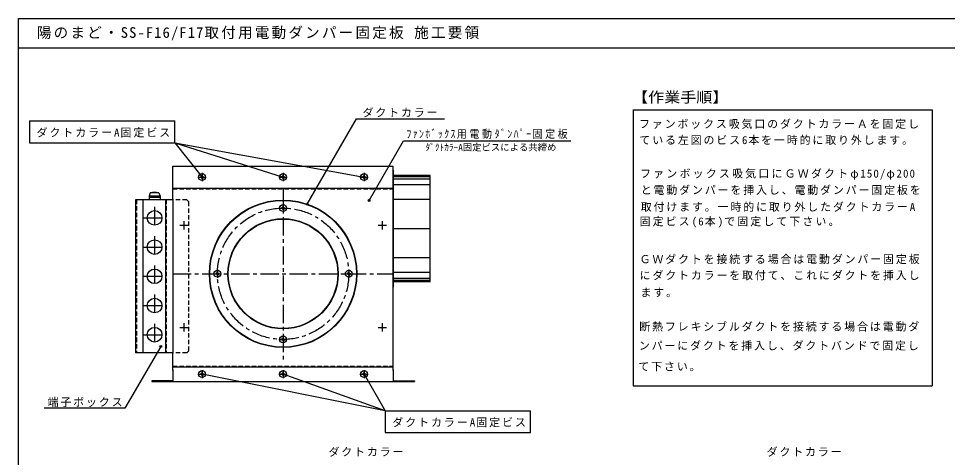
# Model space of a CAD drawing. Units: millimetres at full size, sheet at 1:5; details may follow other scales. Extents: x -3176 to 3044, y -1273 to 1617.
# Drawn here: x -3176 to -1903, y -470 to 132 of the extents above; entities that cross this region are included whole.
import ezdxf
from ezdxf.enums import TextEntityAlignment as Align

# ---------------------------------------------------------------- set-up
doc = ezdxf.new("R2010")
doc.units = ezdxf.units.MM
doc.header["$LTSCALE"] = 5
doc.header["$PDMODE"] = 32
doc.header["$PDSIZE"] = 2.5
for name, pattern in [('CHAIN1', [8, 5, -1, 1, -1]), ('CHAIN2', [12, 9, -1, 1, -1]), ('DASHED1', [1.8, 1.2, -0.6])]:
    doc.linetypes.add(name, pattern=pattern)
doc.layers.add('0-0', color=7, linetype='Continuous')
doc.layers.add('F-0', color=2, linetype='Continuous')
doc.styles.add('ＭＳ ゴシック', font='')
doc.styles.get('ＭＳ ゴシック').set_extended_font_data('MS Gothic')

msp = doc.modelspace()

# ---------------------------------------------------------------- linework, layer by layer
at = {"layer": '0-0'}
for p, q in [((-2334.203, 6.59), (-2334.203, -371.808)), ((-3161.295, -8.773), (-2962.134, -8.773)), ((-2962.134, -38.773), (-2962.134, -8.773)), ((-2964.756, -70.637), (-2662.756, -70.637)), ((-2964.756, -96.637), (-2964.756, -70.637)), ((-2964.756, -116.637), (-2964.756, -70.637)), ((-2662.756, -350.637), (-2662.756, -70.637)), ((-2662.256, -76.387), (-2662.756, -76.387)), ((-2662.256, -236.387), (-2662.256, -76.387)), ((-2612.256, -83.387), (-2662.256, -83.387)), ((-2612.256, -83.587), (-2662.256, -83.587)), ((-2612.256, -83.887), (-2662.256, -83.887)), ((-2612.256, -84.387), (-2662.256, -84.387)), ((-2612.256, -85.387), (-2662.256, -85.387)), ((-2612.256, -88.387), (-2662.256, -88.387)), ((-2612.256, -229.387), (-2612.256, -83.387)), ((-2964.756, -100.637), (-2662.756, -100.637)), ((-2662.756, -202.235), (-2662.756, -97.387)), ((-2612.256, -96.387), (-2662.256, -96.387)), ((-2982.256, -111.637), (-2997.256, -111.637)), ((-2997.256, -111.637), (-2997.256, -113.637)), ((-2997.256, -113.637), (-2997.256, -116.637)), ((-2982.256, -113.637), (-2997.256, -113.637)), ((-2983.756, -107.137), (-2982.256, -111.637)), ((-2982.256, -111.637), (-2982.256, -113.637)), ((-3015.756, -116.637), (-3015.756, -326.637)), ((-2964.756, -116.637), (-3015.756, -116.637)), ((-3005.756, -116.637), (-3005.756, -326.637)), ((-2974.756, -116.637), (-2974.756, -326.637)), ((-2964.756, -116.637), (-2964.756, -326.637)), ((-2612.256, -116.387), (-2662.256, -116.387)), ((-2612.256, -156.387), (-2662.256, -156.387)), ((-2612.256, -196.387), (-2662.256, -196.387)), ((-2612.256, -216.387), (-2662.256, -216.387)), ((-2612.256, -224.387), (-2662.256, -224.387)), ((-2612.256, -227.387), (-2662.256, -227.387)), ((-2612.256, -228.387), (-2662.256, -228.387)), ((-2612.256, -228.887), (-2662.256, -228.887)), ((-2662.256, -236.387), (-2662.756, -236.387)), ((-2612.256, -229.187), (-2662.256, -229.187)), ((-2612.256, -229.387), (-2662.256, -229.387)), ((-2964.756, -326.637), (-3015.756, -326.637)), ((-2964.756, -349.637), (-2964.756, -326.637)), ((-2964.756, -350.637), (-2964.756, -326.637)), ((-2964.756, -345.637), (-2662.756, -345.637)), ((-2964.756, -349.637), (-2964.756, -364.637)), ((-2662.756, -349.637), (-2662.756, -364.637)), ((-2993.756, -364.637), (-2993.756, -365.637)), ((-2964.756, -364.637), (-2993.756, -364.637)), ((-2963.756, -365.637), (-2993.756, -365.637)), ((-2993.756, -365.637), (-2633.756, -365.637)), ((-2663.756, -365.637), (-2633.756, -365.637)), ((-2662.756, -364.637), (-2633.756, -364.637)), ((-2633.756, -364.637), (-2633.756, -365.637)), ((-2334.203, -371.808), (-1924.119, -371.808)), ((-2673.783, -405.818), (-2474.622, -405.818))]:
    msp.add_line(p, q, dxfattribs=at)
at = {"layer": '0-0', "color": 4}
for p, q in [((-2780.496, -122.77), (-2712.998, -5.86)), ((-2712.998, -5.86), (-2592.742, -5.86)), ((-2695.879, -117.658), (-2648.818, -36.146)), ((-2648.818, -36.146), (-2419.223, -36.146)), ((-2962.134, -38.773), (-2924.759, -85.637)), ((-2962.134, -38.773), (-2813.756, -85.637)), ((-2962.134, -38.773), (-2702.759, -85.637)), ((-2925.859, -85.131), (-2926.978, -85.148)), ((-2925.859, -86.143), (-2926.978, -86.127)), ((-2925.859, -85.131), (-2925.454, -84.943)), ((-2925.859, -86.143), (-2925.454, -86.332)), ((-2925.265, -84.537), (-2925.454, -84.943)), ((-2925.265, -86.737), (-2925.454, -86.332)), ((-2925.265, -84.537), (-2925.249, -83.418)), ((-2925.265, -86.737), (-2925.249, -87.856)), ((-2924.253, -84.537), (-2924.27, -83.418)), ((-2924.253, -86.737), (-2924.27, -87.856)), ((-2924.253, -84.537), (-2924.065, -84.943)), ((-2924.253, -86.737), (-2924.065, -86.332)), ((-2923.659, -85.131), (-2924.065, -84.943)), ((-2923.659, -86.143), (-2924.065, -86.332)), ((-2923.659, -85.131), (-2922.54, -85.148)), ((-2923.659, -86.143), (-2922.54, -86.127)), ((-2814.859, -85.131), (-2815.978, -85.148)), ((-2814.859, -86.143), (-2815.978, -86.127)), ((-2814.859, -85.131), (-2814.454, -84.943)), ((-2814.859, -86.143), (-2814.454, -86.332)), ((-2814.265, -84.537), (-2814.454, -84.943)), ((-2814.265, -86.737), (-2814.454, -86.332)), ((-2814.265, -84.537), (-2814.249, -83.418)), ((-2814.265, -86.737), (-2814.249, -87.856)), ((-2813.253, -84.537), (-2813.27, -83.418)), ((-2813.253, -86.737), (-2813.27, -87.856)), ((-2813.253, -84.537), (-2813.065, -84.943)), ((-2813.253, -86.737), (-2813.065, -86.332)), ((-2812.659, -85.131), (-2813.065, -84.943)), ((-2812.659, -86.143), (-2813.065, -86.332)), ((-2812.659, -85.131), (-2811.54, -85.148)), ((-2812.659, -86.143), (-2811.54, -86.127)), ((-2703.859, -85.131), (-2704.978, -85.148)), ((-2703.859, -86.143), (-2704.978, -86.127)), ((-2703.859, -85.131), (-2703.454, -84.943)), ((-2703.859, -86.143), (-2703.454, -86.332)), ((-2703.265, -84.537), (-2703.454, -84.943)), ((-2703.265, -86.737), (-2703.454, -86.332)), ((-2703.265, -84.537), (-2703.249, -83.418)), ((-2703.265, -86.737), (-2703.249, -87.856)), ((-2702.253, -84.537), (-2702.27, -83.418)), ((-2702.253, -86.737), (-2702.27, -87.856)), ((-2702.253, -84.537), (-2702.065, -84.943)), ((-2702.253, -86.737), (-2702.065, -86.332)), ((-2701.659, -85.131), (-2702.065, -84.943)), ((-2701.659, -86.143), (-2702.065, -86.332)), ((-2701.659, -85.131), (-2700.54, -85.148)), ((-2701.659, -86.143), (-2700.54, -86.127)), ((-2814.265, -127.037), (-2814.454, -127.443)), ((-2814.265, -127.037), (-2814.249, -125.918)), ((-2813.253, -127.037), (-2813.27, -125.918)), ((-2813.253, -127.037), (-2813.065, -127.443)), ((-2814.859, -127.631), (-2815.978, -127.648)), ((-2814.859, -128.643), (-2815.978, -128.627)), ((-2814.859, -127.631), (-2814.454, -127.443)), ((-2814.859, -128.643), (-2814.454, -128.832)), ((-2814.265, -129.237), (-2814.454, -128.832)), ((-2814.265, -129.237), (-2814.249, -130.356)), ((-2813.253, -129.237), (-2813.27, -130.356)), ((-2813.253, -129.237), (-2813.065, -128.832)), ((-2812.659, -127.631), (-2813.065, -127.443)), ((-2812.659, -128.643), (-2813.065, -128.832)), ((-2812.659, -127.631), (-2811.54, -127.648)), ((-2812.659, -128.643), (-2811.54, -128.627)), ((-2904.265, -217.037), (-2904.249, -215.918)), ((-2903.253, -217.037), (-2903.27, -215.918)), ((-2724.265, -217.037), (-2724.249, -215.918)), ((-2723.253, -217.037), (-2723.27, -215.918)), ((-2904.859, -217.631), (-2905.978, -217.648)), ((-2904.859, -218.643), (-2905.978, -218.627)), ((-2904.859, -217.631), (-2904.454, -217.443)), ((-2904.859, -218.643), (-2904.454, -218.832)), ((-2904.265, -217.037), (-2904.454, -217.443)), ((-2904.265, -219.237), (-2904.454, -218.832)), ((-2904.265, -219.237), (-2904.249, -220.356)), ((-2903.253, -219.237), (-2903.27, -220.356)), ((-2903.253, -217.037), (-2903.065, -217.443)), ((-2903.253, -219.237), (-2903.065, -218.832)), ((-2902.659, -217.631), (-2903.065, -217.443)), ((-2902.659, -218.643), (-2903.065, -218.832)), ((-2902.659, -217.631), (-2901.54, -217.648)), ((-2902.659, -218.643), (-2901.54, -218.627)), ((-2724.859, -217.631), (-2725.978, -217.648)), ((-2724.859, -218.643), (-2725.978, -218.627)), ((-2724.859, -217.631), (-2724.454, -217.443)), ((-2724.859, -218.643), (-2724.454, -218.832)), ((-2724.265, -217.037), (-2724.454, -217.443)), ((-2724.265, -219.237), (-2724.454, -218.832)), ((-2724.265, -219.237), (-2724.249, -220.356)), ((-2723.253, -219.237), (-2723.27, -220.356)), ((-2723.253, -217.037), (-2723.065, -217.443)), ((-2723.253, -219.237), (-2723.065, -218.832)), ((-2722.659, -217.631), (-2723.065, -217.443)), ((-2722.659, -218.643), (-2723.065, -218.832)), ((-2722.659, -217.631), (-2721.54, -217.648)), ((-2722.659, -218.643), (-2721.54, -218.627)), ((-2981.399, -317.614), (-3030.395, -402.477)), ((-2814.859, -307.631), (-2815.978, -307.648)), ((-2814.859, -308.643), (-2815.978, -308.627)), ((-2814.859, -307.631), (-2814.454, -307.443)), ((-2814.859, -308.643), (-2814.454, -308.832)), ((-2814.265, -307.037), (-2814.454, -307.443)), ((-2814.265, -309.237), (-2814.454, -308.832)), ((-2814.265, -307.037), (-2814.249, -305.918)), ((-2814.265, -309.237), (-2814.249, -310.356)), ((-2813.253, -307.037), (-2813.27, -305.918)), ((-2813.253, -309.237), (-2813.27, -310.356)), ((-2813.253, -307.037), (-2813.065, -307.443)), ((-2813.253, -309.237), (-2813.065, -308.832)), ((-2812.659, -307.631), (-2813.065, -307.443)), ((-2812.659, -308.643), (-2813.065, -308.832)), ((-2812.659, -307.631), (-2811.54, -307.648)), ((-2812.659, -308.643), (-2811.54, -308.627)), ((-2925.856, -355.131), (-2926.975, -355.148)), ((-2925.856, -356.143), (-2926.975, -356.127)), ((-2925.856, -355.131), (-2925.45, -354.943)), ((-2925.856, -356.143), (-2925.45, -356.332)), ((-2925.262, -354.537), (-2925.45, -354.943)), ((-2925.262, -356.737), (-2925.45, -356.332)), ((-2925.262, -354.537), (-2925.245, -353.418)), ((-2673.783, -405.818), (-2924.756, -355.637)), ((-2924.249, -354.537), (-2924.266, -353.418)), ((-2924.249, -354.537), (-2924.061, -354.943)), ((-2924.249, -356.737), (-2924.061, -356.332)), ((-2923.655, -355.131), (-2924.061, -354.943)), ((-2923.655, -356.143), (-2924.061, -356.332)), ((-2923.655, -355.131), (-2922.536, -355.148)), ((-2923.655, -356.143), (-2922.536, -356.127)), ((-2814.856, -355.131), (-2815.975, -355.148)), ((-2814.856, -356.143), (-2815.975, -356.127)), ((-2814.856, -355.131), (-2814.45, -354.943)), ((-2814.856, -356.143), (-2814.45, -356.332)), ((-2814.262, -354.537), (-2814.45, -354.943)), ((-2814.262, -356.737), (-2814.45, -356.332)), ((-2814.262, -354.537), (-2814.245, -353.418)), ((-2673.783, -405.818), (-2813.756, -355.637)), ((-2813.249, -354.537), (-2813.266, -353.418)), ((-2813.249, -354.537), (-2813.061, -354.943)), ((-2813.249, -356.737), (-2813.061, -356.332)), ((-2812.655, -355.131), (-2813.061, -354.943)), ((-2812.655, -356.143), (-2813.061, -356.332)), ((-2812.655, -355.131), (-2811.536, -355.148)), ((-2812.655, -356.143), (-2811.536, -356.127)), ((-2703.856, -355.131), (-2704.975, -355.148)), ((-2703.856, -356.143), (-2704.975, -356.127)), ((-2703.856, -355.131), (-2703.45, -354.943)), ((-2703.856, -356.143), (-2703.45, -356.332)), ((-2703.262, -354.537), (-2703.45, -354.943)), ((-2703.262, -356.737), (-2703.45, -356.332)), ((-2703.262, -354.537), (-2703.245, -353.418)), ((-2702.756, -355.637), (-2673.783, -405.818)), ((-2702.249, -354.537), (-2702.266, -353.418)), ((-2702.249, -354.537), (-2702.061, -354.943)), ((-2702.249, -356.737), (-2702.061, -356.332)), ((-2701.655, -355.131), (-2702.061, -354.943)), ((-2701.655, -356.143), (-2702.061, -356.332)), ((-2701.655, -355.131), (-2700.536, -355.148)), ((-2701.655, -356.143), (-2700.536, -356.127)), ((-2925.262, -356.737), (-2925.245, -357.856)), ((-2924.249, -356.737), (-2924.266, -357.856)), ((-2814.262, -356.737), (-2814.245, -357.856)), ((-2813.249, -356.737), (-2813.266, -357.856)), ((-2703.262, -356.737), (-2703.245, -357.856)), ((-2702.249, -356.737), (-2702.266, -357.856)), ((-3030.395, -402.477), (-3141.125, -402.477))]:
    msp.add_line(p, q, dxfattribs=at)
at = {"layer": '0-0', "color": 4, "linetype": 'CHAIN2'}
for p, q in [((-2930.409, -85.637), (-2919.109, -85.637)), ((-2924.759, -79.987), (-2924.759, -91.287)), ((-2819.409, -85.637), (-2808.109, -85.637)), ((-2813.759, -79.987), (-2813.759, -91.287)), ((-2708.409, -85.637), (-2697.109, -85.637)), ((-2702.759, -79.987), (-2702.759, -91.287)), ((-2813.759, -122.487), (-2813.759, -133.787)), ((-2819.409, -128.137), (-2808.109, -128.137)), ((-2955.406, -151.637), (-2944.106, -151.637)), ((-2949.756, -145.987), (-2949.756, -157.287)), ((-2683.406, -151.637), (-2672.106, -151.637)), ((-2677.756, -145.987), (-2677.756, -157.287)), ((-2903.759, -212.487), (-2903.759, -223.787)), ((-2723.759, -212.487), (-2723.759, -223.787)), ((-2909.409, -218.137), (-2898.109, -218.137)), ((-2729.409, -218.137), (-2718.109, -218.137)), ((-2955.406, -291.637), (-2944.106, -291.637)), ((-2949.756, -285.987), (-2949.756, -297.287)), ((-2683.406, -291.637), (-2672.106, -291.637)), ((-2677.756, -285.987), (-2677.756, -297.287)), ((-2813.759, -302.487), (-2813.759, -313.787)), ((-2819.409, -308.137), (-2808.109, -308.137)), ((-2930.406, -355.637), (-2919.106, -355.637)), ((-2924.756, -349.987), (-2924.756, -361.287)), ((-2819.406, -355.637), (-2808.106, -355.637)), ((-2813.756, -349.987), (-2813.756, -361.287)), ((-2708.406, -355.637), (-2697.106, -355.637)), ((-2702.756, -349.987), (-2702.756, -361.287))]:
    msp.add_line(p, q, dxfattribs=at)
at = {"layer": '0-0', "color": 4, "linetype": 'CHAIN1'}
for p, q in [((-2929.759, -85.637), (-2919.759, -85.637)), ((-2929.756, -85.637), (-2919.756, -85.637)), ((-2924.759, -80.637), (-2924.759, -90.637)), ((-2924.756, -80.637), (-2924.756, -90.637)), ((-2818.759, -85.637), (-2808.759, -85.637)), ((-2818.756, -85.637), (-2808.756, -85.637)), ((-2813.759, -80.637), (-2813.759, -90.637)), ((-2813.756, -80.637), (-2813.756, -90.637)), ((-2707.759, -85.637), (-2697.759, -85.637)), ((-2707.756, -85.637), (-2697.756, -85.637)), ((-2702.759, -80.637), (-2702.759, -90.637)), ((-2702.756, -80.637), (-2702.756, -90.637)), ((-2813.756, -100.637), (-2813.756, -338.137)), ((-2989.756, -126.637), (-2989.756, -156.637)), ((-2813.759, -123.137), (-2813.759, -133.137)), ((-2813.756, -123.137), (-2813.756, -133.137)), ((-2818.759, -128.137), (-2808.759, -128.137)), ((-2818.756, -128.137), (-2808.756, -128.137)), ((-3004.756, -141.637), (-2974.756, -141.637)), ((-2989.756, -166.637), (-2989.756, -196.637)), ((-3004.756, -181.637), (-2974.756, -181.637)), ((-2989.756, -206.637), (-2989.756, -236.637)), ((-2903.759, -213.137), (-2903.759, -223.137)), ((-2903.756, -213.137), (-2903.756, -223.137)), ((-2723.759, -213.137), (-2723.759, -223.137)), ((-2723.756, -213.137), (-2723.756, -223.137)), ((-3004.756, -221.637), (-2974.756, -221.637)), ((-2964.756, -218.137), (-2662.756, -218.137)), ((-2908.759, -218.137), (-2898.759, -218.137)), ((-2908.756, -218.137), (-2898.756, -218.137)), ((-2728.759, -218.137), (-2718.759, -218.137)), ((-2728.756, -218.137), (-2718.756, -218.137)), ((-2989.756, -246.637), (-2989.756, -276.637)), ((-3004.756, -261.637), (-2974.756, -261.637)), ((-2989.756, -286.637), (-2989.756, -316.637)), ((-2949.756, -286.637), (-2949.756, -296.637)), ((-3004.756, -301.637), (-2974.756, -301.637)), ((-2813.759, -303.137), (-2813.759, -313.137)), ((-2813.756, -303.137), (-2813.756, -313.137)), ((-2818.759, -308.137), (-2808.759, -308.137)), ((-2818.756, -308.137), (-2808.756, -308.137)), ((-2929.756, -355.637), (-2919.756, -355.637)), ((-2929.756, -355.637), (-2919.756, -355.637)), ((-2924.756, -350.637), (-2924.756, -360.637)), ((-2924.756, -350.637), (-2924.756, -360.637)), ((-2818.756, -355.637), (-2808.756, -355.637)), ((-2818.756, -355.637), (-2808.756, -355.637)), ((-2813.756, -350.637), (-2813.756, -360.637)), ((-2813.756, -350.637), (-2813.756, -360.637)), ((-2707.756, -355.637), (-2697.756, -355.637)), ((-2707.756, -355.637), (-2697.756, -355.637)), ((-2702.756, -350.637), (-2702.756, -360.637)), ((-2702.756, -350.637), (-2702.756, -360.637))]:
    msp.add_line(p, q, dxfattribs=at)
at = {"layer": '0-0', "linetype": 'DASHED1'}
for p, q in [((-2964.756, -101.637), (-2662.756, -101.637)), ((-3014.756, -116.637), (-3014.756, -326.637)), ((-2973.756, -116.637), (-2973.756, -326.637)), ((-2945.756, -116.637), (-2964.756, -116.637)), ((-2945.756, -116.637), (-2942.756, -119.637)), ((-2942.756, -323.637), (-2942.756, -119.637)), ((-2964.756, -344.637), (-2662.756, -344.637))]:
    msp.add_line(p, q, dxfattribs=at)
at = {"layer": '0-0'}
for points in [[(-2334.203, 6.59), (-1924.119, 6.59), (-1924.119, -371.808)], [(-3161.295, -8.773), (-3161.295, -38.773), (-2962.134, -38.773)], [(-2983.756, -107.137), (-2995.756, -107.137), (-2997.256, -111.637)], [(-2982.256, -113.637), (-2982.256, -116.637), (-2997.256, -116.637)], [(-2673.783, -405.818), (-2673.783, -435.818), (-2474.622, -435.818), (-2474.622, -405.818)]]:
    msp.add_lwpolyline(points, dxfattribs=at)
at = {"layer": '0-0', "linetype": 'DASHED1'}
msp.add_lwpolyline([(-2942.756, -323.637), (-2945.756, -326.637), (-2964.756, -326.637)], dxfattribs=at)
at = {"layer": '0-0', "color": 4}
for centre in [(-2924.759, -85.637), (-2813.759, -85.637), (-2702.759, -85.637), (-2813.759, -128.137), (-2903.759, -218.137), (-2723.759, -218.137), (-2813.759, -308.137), (-2924.756, -355.637), (-2813.756, -355.637), (-2702.756, -355.637)]:
    msp.add_circle(centre, 4.65, dxfattribs=at)
at = {"layer": '0-0'}
for centre, radius in [((-2813.756, -218.137), 101), ((-2813.756, -218.137), 100.5), ((-2989.756, -141.637), 10), ((-2813.756, -218.137), 75.5), ((-2813.756, -218.137), 75), ((-2989.756, -181.637), 10), ((-2989.756, -221.637), 10), ((-2989.756, -261.637), 10), ((-2989.756, -301.637), 10)]:
    msp.add_circle(centre, radius, dxfattribs=at)
at = {"layer": '0-0', "color": 4, "linetype": 'CHAIN1'}
msp.add_circle((-2813.756, -218.137), 90, dxfattribs=at)
at = {"layer": '0-0', "color": 4}
for centre, start, end in [((-2924.759, -85.637), 167.56226, 192.43773), ((-2924.759, -85.637), 77.56226, 102.43773), ((-2924.759, -85.637), 257.56226, 282.43773), ((-2924.759, -85.637), 347.56226, 12.43773), ((-2813.759, -85.637), 167.56226, 192.43773), ((-2813.759, -85.637), 77.56226, 102.43773), ((-2813.759, -85.637), 257.56226, 282.43773), ((-2813.759, -85.637), 347.56226, 12.43773), ((-2702.759, -85.637), 167.56226, 192.43773), ((-2702.759, -85.637), 77.56226, 102.43773), ((-2702.759, -85.637), 257.56226, 282.43773), ((-2702.759, -85.637), 347.56226, 12.43773), ((-2813.759, -128.137), 77.56226, 102.43773), ((-2813.759, -128.137), 167.56226, 192.43773), ((-2813.759, -128.137), 257.56226, 282.43773), ((-2813.759, -128.137), 347.56226, 12.43773), ((-2903.759, -218.137), 77.56226, 102.43773), ((-2723.759, -218.137), 77.56226, 102.43773), ((-2903.759, -218.137), 167.56226, 192.43773), ((-2903.759, -218.137), 257.56226, 282.43773), ((-2903.759, -218.137), 347.56226, 12.43773), ((-2723.759, -218.137), 167.56226, 192.43773), ((-2723.759, -218.137), 257.56226, 282.43773), ((-2723.759, -218.137), 347.56226, 12.43773), ((-2813.759, -308.137), 167.56226, 192.43773), ((-2813.759, -308.137), 77.56226, 102.43773), ((-2813.759, -308.137), 257.56226, 282.43773), ((-2813.759, -308.137), 347.56226, 12.43773), ((-2924.756, -355.637), 167.56226, 192.43773), ((-2924.756, -355.637), 77.56226, 102.43773), ((-2924.756, -355.637), 347.56226, 12.43773), ((-2813.756, -355.637), 167.56226, 192.43773), ((-2813.756, -355.637), 77.56226, 102.43773), ((-2813.756, -355.637), 347.56226, 12.43773), ((-2702.756, -355.637), 167.56226, 192.43773), ((-2702.756, -355.637), 77.56226, 102.43773), ((-2702.756, -355.637), 347.56226, 12.43773), ((-2924.756, -355.637), 257.56226, 282.43773), ((-2813.756, -355.637), 257.56226, 282.43773), ((-2702.756, -355.637), 257.56226, 282.43773)]:
    msp.add_arc(centre, 2.273, start, end, dxfattribs=at)
at = {"layer": '0-0'}
msp.add_arc((-2989.756, -137.137), 30.5, 79.61114, 100.38886, dxfattribs=at)
at = {"layer": '0-0', "color": 5}
for p in [(-2924.759, -85.637), (-2813.756, -85.637), (-2702.759, -85.637), (-2780.496, -122.77), (-2695.879, -117.658), (-2981.399, -317.614), (-2924.756, -355.637), (-2813.756, -355.637), (-2702.756, -355.637)]:
    msp.add_point(p, dxfattribs=at)
at = {"layer": 'F-0', "color": 5}
msp.add_line((-3176.175, 91.523), (-1156.175, 91.523), dxfattribs=at)
msp.add_lwpolyline([(-3176.175, -1273.477), (-3176.175, 131.523), (-1156.175, 131.523)], dxfattribs=at)

# ---------------------------------------------------------------- texts
at = {"layer": '0-0', "style": 'ＭＳ ゴシック', "width": 1.1}
msp.add_text('【作業手順】', height=14.66, dxfattribs=at).set_placement((-2335.454, 12.119), align=Align.BOTTOM_LEFT)
at = {"layer": '0-0', "color": 4, "style": 'ＭＳ ゴシック'}
msp.add_text('ﾀﾞｸﾄｶﾗｰA固定ビスによる共締め', height=9.164, dxfattribs=at).set_placement((-2618.582, -52.222), align=Align.BOTTOM_LEFT)
at = {"layer": '0-0', "char_height": 11, "attachment_point": 7, "style": 'ＭＳ ゴシック'}
for s, insert in [('\\T1.17;ダクトカラー', (-2704.867, -3.819)), ('\\T1.17;ファンボックス吸気口のダクトカラーＡを固定し', (-2325.961, -19.691)), ('\\T1.18;ダクトカラーA固定ビス', (-3151.62, -31.487)), ('\\T1.28;\\W0.9;ﾌｧﾝﾎﾞｯｸｽ用電動ﾀﾞﾝﾊﾟｰ固定板', (-2644.759, -33.321)), ('\\T1.17;ている左図のビス6本を一時的に取り外します。', (-2325.397, -41.697)), ('\\T1.2;ファンボックス吸気口にＧＷダクトφ150/φ200\\~', (-2324.54, -89.333)), ('\\T1.17;と電動ダンパーを挿入し、電動ダンパー固定板を', (-2323.638, -110.179)), ('\\T1.17;取付けます。一時的に取り外したダクトカラーA', (-2323.638, -133.321)), ('\\T1.19;固定ビス(6本)で固定して下さい。', (-2325.199, -154.833)), ('\\T1.17;ＧＷダクトを接続する場合は電動ダンパー固定板', (-2325.199, -205.012)), ('\\T1.17;にダクトカラーを取付て、これにダクトを挿入し', (-2325.199, -227.049)), ('\\T1.17;ます。', (-2324.039, -250.245)), ('\\T1.17;断熱フレキシブルダクトを接続する場合は電動ダ', (-2325.644, -297.408)), ('\\T1.17;ンパーにダクトを挿入し、ダクトバンドで固定し', (-2326.264, -323.452)), ('\\T1.17;て下さい。', (-2326.884, -351.977)), ('\\T1.17;端子ボックス', (-3136.439, -400.796)), ('\\T1.18;ダクトカラーA固定ビス', (-2664.109, -428.532)), ('\\T1.17;ダクトカラー', (-2751.501, -468.747)), ('\\T1.17;ダクトカラー', (-2151.084, -468.747))]:
    msp.add_mtext(s, dxfattribs=dict(at, insert=insert))
at = {"layer": 'F-0', "color": 7, "insert": (-3151.175, 101.523), "char_height": 14.66, "attachment_point": 7, "style": 'ＭＳ ゴシック'}
msp.add_mtext('\\T1.15;陽のまど・SS-F16/F17取付用電動ダンパー固定板\\~施工要領', dxfattribs=at)

doc.saveas('drawing.dxf')
